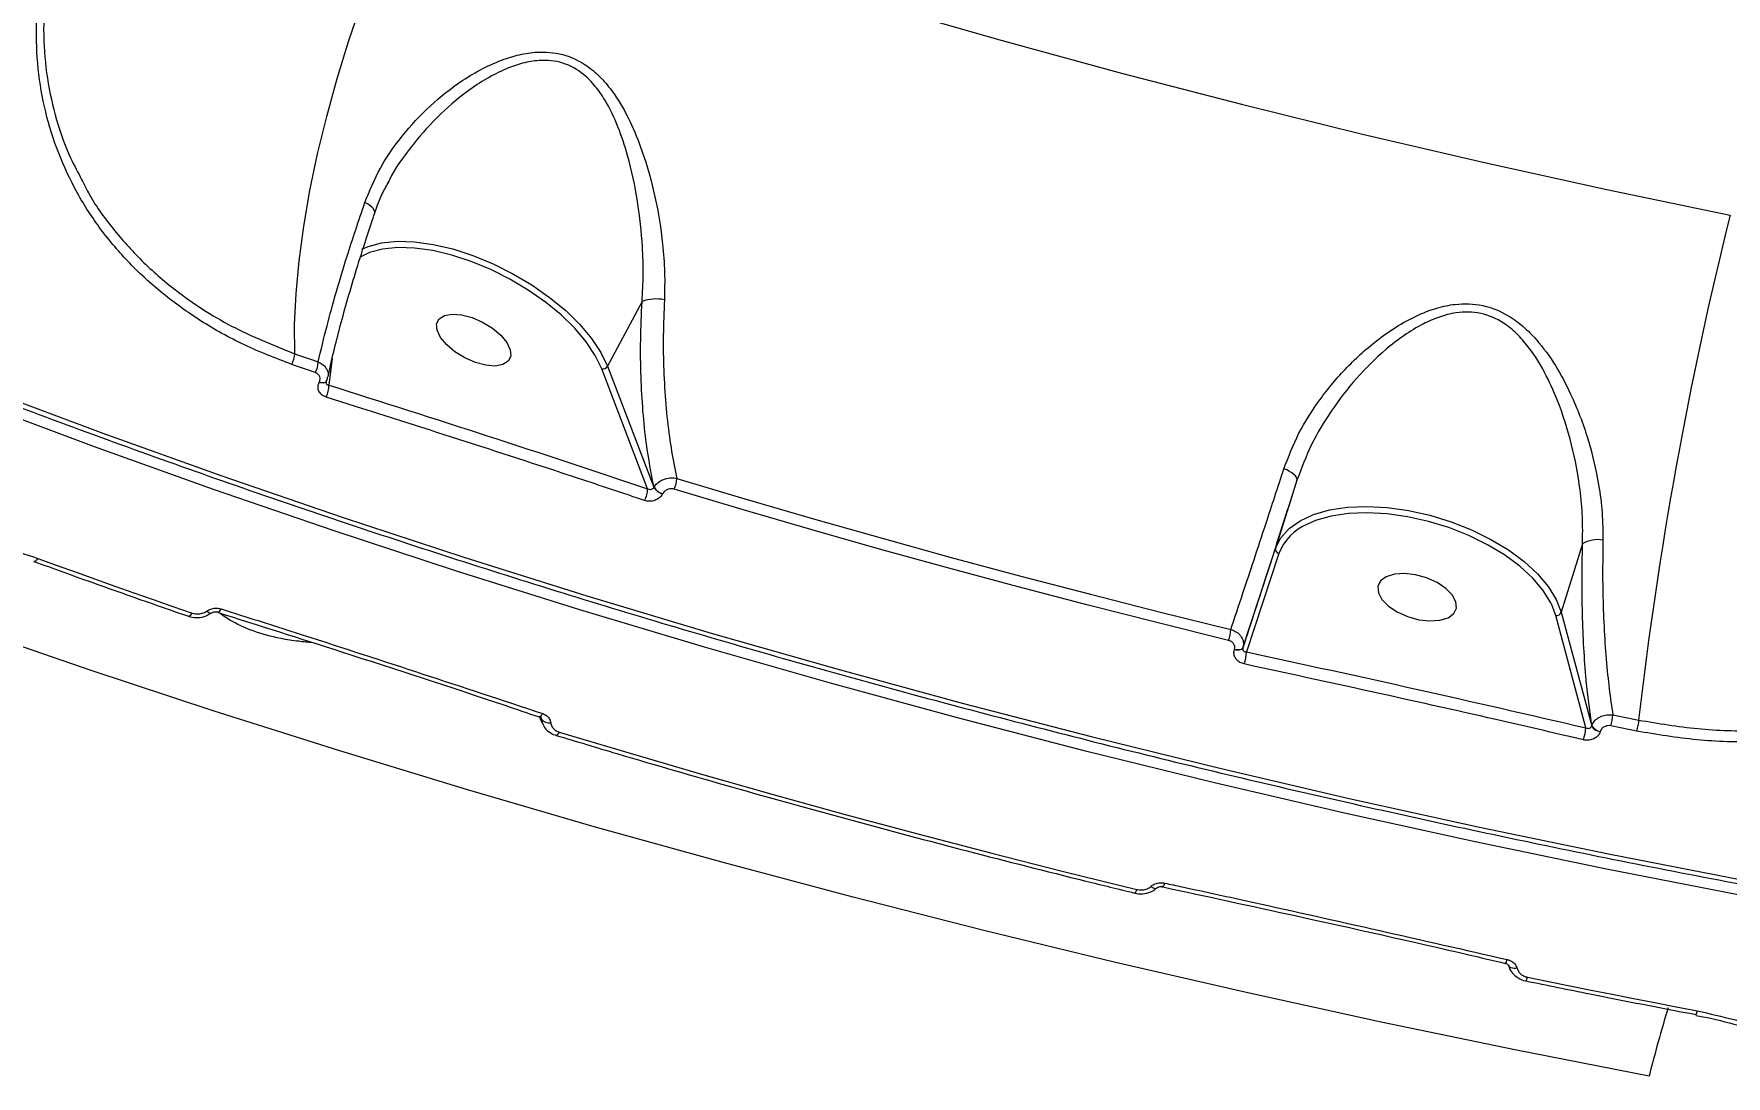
# Model space of a CAD drawing. Header units: millimetres. Extents: x -8092 to 6423, y -6886 to 5604.
# Drawn here: x 1247 to 1433.6, y -3148.1 to -3033 of the extents above; entities that cross this region are included whole.
import ezdxf

# ---------------------------------------------------------------- set-up
doc = ezdxf.new("R2010")
doc.units = ezdxf.units.MM
for name, color, linetype in [('DIKOM_ОБЪЕКТ', 7, 'Continuous'), ('DIKOM_РАЗМЕР_ЗОНА', 7, 'Continuous'), ('DIKOM_РАЗМЕР_ОБЪЕКТА', 7, 'Continuous')]:
    doc.layers.add(name, color=color, linetype=linetype)
doc.styles.add('style1', font='arial.ttf', dxfattribs={"width": 0.8})
doc.dimstyles.new('1-50', dxfattribs={"dimtxt": 300, "dimasz": 200, "dimexe": 100, "dimexo": 0, "dimgap": 100, "dimtad": 1, "dimtxsty": 'style1', "dimcen": 200, "dimclrd": 7, "dimclre": 7, "dimclrt": 7, "dimadec": 1, "dimazin": 2, "dimtfac": 1, "dimtmove": 0, "dimatfit": 2, "dimfxl": 0, "dimlwd": 25, "dimlwe": 18, "dimarcsym": 0})

# ---------------------------------------------------------------- blocks, each defined once
blk = doc.blocks.new('*D9')
at = {"layer": 'Defpoints', "color": 0, "transparency": 16777216}
for p in [(-8092.06, -86.27), (4664.84, -1471.84), (4664.84, -6785.92)]:
    blk.add_point(p, dxfattribs=at)
at = {"layer": 'DIKOM_РАЗМЕР_ЗОНА', "color": 7, "lineweight": 18, "transparency": 16777216}
for p, q in [((-8092.06, -86.27), (-8092.06, -6885.92)), ((4664.84, -1471.84), (4664.84, -6885.92))]:
    blk.add_line(p, q, dxfattribs=at)
at = {"layer": 'DIKOM_РАЗМЕР_ЗОНА', "color": 7, "lineweight": 25, "transparency": 16777216}
blk.add_line((-7892.06, -6785.92), (4464.84, -6785.92), dxfattribs=at)
at = {"layer": 'DIKOM_РАЗМЕР_ЗОНА', "color": 7, "transparency": 16777216}
for points in [[(-7892.06, -6752.58), (-7892.06, -6819.25), (-8092.06, -6785.92)], [(4464.84, -6752.58), (4464.84, -6819.25), (4664.84, -6785.92)]]:
    blk.add_solid(points, dxfattribs=at)
at = {"layer": 'DIKOM_РАЗМЕР_ЗОНА', "color": 7, "transparency": 16777216, "insert": (-2159.84, -6532.75), "char_height": 300, "attachment_point": 5, "style": 'style1'}
blk.add_mtext('12760', dxfattribs=at)
blk = doc.blocks.new('*D10')
at = {"layer": 'Defpoints', "color": 0, "transparency": 16777216}
for p in [(-65.22, 5603.5), (2870.75, -5504.88), (6323.39, -5504.88)]:
    blk.add_point(p, dxfattribs=at)
at = {"layer": 'DIKOM_РАЗМЕР_ЗОНА', "color": 7, "lineweight": 18, "transparency": 16777216}
for p, q in [((-65.22, 5603.5), (6423.39, 5603.5)), ((2870.75, -5504.88), (6423.39, -5504.88))]:
    blk.add_line(p, q, dxfattribs=at)
at = {"layer": 'DIKOM_РАЗМЕР_ЗОНА', "color": 7, "lineweight": 25, "transparency": 16777216}
blk.add_line((6323.39, 5403.5), (6323.39, -5304.88), dxfattribs=at)
at = {"layer": 'DIKOM_РАЗМЕР_ЗОНА', "color": 7, "transparency": 16777216}
for points in [[(6290.06, 5403.5), (6356.72, 5403.5), (6323.39, 5603.5)], [(6290.06, -5304.88), (6356.72, -5304.88), (6323.39, -5504.88)]]:
    blk.add_solid(points, dxfattribs=at)
at = {"layer": 'DIKOM_РАЗМЕР_ЗОНА', "color": 7, "transparency": 16777216, "insert": (6070.22, 308.83), "char_height": 300, "attachment_point": 5, "rotation": 90, "style": 'style1'}
blk.add_mtext('11100', dxfattribs=at)
blk = doc.blocks.new('*D11')
at = {"layer": 'Defpoints', "color": 0, "transparency": 16777216}
for p in [(-6092.06, -310.77), (2568.27, -2361.54), (2568.27, -4925.78)]:
    blk.add_point(p, dxfattribs=at)
at = {"layer": 'DIKOM_РАЗМЕР_ОБЪЕКТА', "color": 7, "lineweight": 18, "transparency": 16777216}
for p, q in [((-6092.06, -310.77), (-6092.06, -5025.78)), ((2568.27, -2361.54), (2568.27, -5025.78))]:
    blk.add_line(p, q, dxfattribs=at)
at = {"layer": 'DIKOM_РАЗМЕР_ОБЪЕКТА', "color": 7, "lineweight": 25, "transparency": 16777216}
blk.add_line((-5892.06, -4925.78), (2368.27, -4925.78), dxfattribs=at)
at = {"layer": 'DIKOM_РАЗМЕР_ОБЪЕКТА', "color": 7, "transparency": 16777216}
for points in [[(-5892.06, -4892.44), (-5892.06, -4959.11), (-6092.06, -4925.78)], [(2368.27, -4892.44), (2368.27, -4959.11), (2568.27, -4925.78)]]:
    blk.add_solid(points, dxfattribs=at)
at = {"layer": 'DIKOM_РАЗМЕР_ОБЪЕКТА', "color": 7, "transparency": 16777216, "insert": (-2605.9, -4672.61), "char_height": 300, "attachment_point": 5, "style": 'style1'}
blk.add_mtext('8660', dxfattribs=at)
blk = doc.blocks.new('*D12')
at = {"layer": 'Defpoints', "color": 0, "transparency": 16777216}
for p in [(529.59, 4103.5), (2292.6, -3779.74), (5226.02, -3779.74)]:
    blk.add_point(p, dxfattribs=at)
at = {"layer": 'DIKOM_РАЗМЕР_ОБЪЕКТА', "color": 7, "lineweight": 18, "transparency": 16777216}
for p, q in [((529.59, 4103.5), (5326.02, 4103.5)), ((2292.6, -3779.74), (5326.02, -3779.74))]:
    blk.add_line(p, q, dxfattribs=at)
at = {"layer": 'DIKOM_РАЗМЕР_ОБЪЕКТА', "color": 7, "lineweight": 25, "transparency": 16777216}
blk.add_line((5226.02, 3903.5), (5226.02, -3579.74), dxfattribs=at)
at = {"layer": 'DIKOM_РАЗМЕР_ОБЪЕКТА', "color": 7, "transparency": 16777216}
for points in [[(5192.69, 3903.5), (5259.35, 3903.5), (5226.02, 4103.5)], [(5192.69, -3579.74), (5259.35, -3579.74), (5226.02, -3779.74)]]:
    blk.add_solid(points, dxfattribs=at)
at = {"layer": 'DIKOM_РАЗМЕР_ОБЪЕКТА', "color": 7, "transparency": 16777216, "insert": (4972.85, 245.42), "char_height": 300, "attachment_point": 5, "rotation": 90, "style": 'style1'}
blk.add_mtext('7880', dxfattribs=at)

msp = doc.modelspace()

# ---------------------------------------------------------------- linework, layer by layer
at = {"layer": 'DIKOM_ОБЪЕКТ', "color": 7, "linetype": 'Continuous', "lineweight": 15}
for p, q in [((1286.147, -3049.314), (1286.039, -3049.554)), ((1284.572, -3052.835), (1284.578, -3052.812)), ((1283.949, -3057.205), (1282.959, -3057.683)), ((1314.057, -3062.581), (1310.255, -3069.722)), ((1279.9, -3068.815), (1279.517, -3071.806)), ((1309.609, -3070.007), (1309.492, -3069.716)), ((1310.255, -3069.722), (1315.369, -3083.082)), ((1278.461, -3071.5), (1278.472, -3071.479)), ((1279.229, -3071.422), (1279.24, -3071.4)), ((1314.672, -3083.233), (1309.609, -3070.007)), ((1386.286, -3082.286), (1383.933, -3089.822)), ((1315.369, -3083.082), (1315.38, -3083.061)), ((1316.344, -3083.789), (1316.334, -3083.81)), ((1380.318, -3100.801), (1383.933, -3089.822)), ((1384.283, -3090.379), (1380.704, -3101.247)), ((1417.775, -3089.332), (1415.422, -3096.868)), ((1414.818, -3097.212), (1414.385, -3096.042)), ((1266.548, -3096.959), (1266.553, -3096.956)), ((1267.255, -3096.858), (1267.245, -3096.855)), ((1418.148, -3109.626), (1414.818, -3097.212)), ((1415.422, -3096.868), (1418.787, -3109.409)), ((1379.387, -3101.012), (1379.394, -3100.99)), ((1380.325, -3100.778), (1380.318, -3100.801)), ((1302.723, -3108.403), (1302.713, -3108.4)), ((1302.741, -3108.421), (1302.987, -3108.95)), ((1302.973, -3108.674), (1302.933, -3108.544)), ((1303.122, -3109.188), (1302.973, -3108.674)), ((1302.985, -3108.933), (1303.105, -3109.202)), ((1418.787, -3109.409), (1418.793, -3109.386)), ((1419.733, -3110.016), (1419.727, -3110.039))]:
    msp.add_line(p, q, dxfattribs=at)
at = {"layer": 'DIKOM_ОБЪЕКТ', "color": 7, "linetype": 'Continuous', "lineweight": 15, "flags": 128}
for points in [[(1275.759, -3068.335), (1275.745, -3065.133), (1275.907, -3061.705), (1276.247, -3058.078), (1276.759, -3054.28), (1277.442, -3050.34), (1278.288, -3046.29), (1279.292, -3042.16), (1280.446, -3037.983), (1281.741, -3033.792), (1283.166, -3029.618), (1284.711, -3025.495), (1286.364, -3021.454), (1288.112, -3017.528), (1289.94, -3013.746)], [(1289.94, -3013.746), (1302.432, -3018.028), (1315.07, -3022.177), (1327.847, -3026.188), (1340.754, -3030.06), (1353.784, -3033.79), (1366.926, -3037.375), (1380.174, -3040.814), (1393.519, -3044.104), (1406.951, -3047.243), (1420.463, -3050.228), (1434.045, -3053.059)], [(1284.578, -3052.812), (1284.584, -3052.692), (1284.537, -3052.527), (1284.429, -3052.351), (1284.265, -3052.17), (1284.049, -3051.99), (1283.788, -3051.817), (1283.492, -3051.657)], [(1283.162, -3056.797), (1283.848, -3056.498), (1285.345, -3056.099), (1287.069, -3055.927), (1288.982, -3055.984), (1291.041, -3056.271), (1293.203, -3056.78), (1295.419, -3057.5), (1297.641, -3058.416), (1299.821, -3059.508), (1301.911, -3060.751), (1303.865, -3062.119), (1305.64, -3063.582), (1307.198, -3065.107), (1308.505, -3066.661), (1309.531, -3068.211), (1310.255, -3069.722)], [(1309.492, -3069.716), (1308.907, -3068.542), (1307.912, -3067.04), (1306.645, -3065.532), (1305.134, -3064.053), (1303.412, -3062.635), (1301.518, -3061.309), (1299.491, -3060.103), (1297.377, -3059.044), (1295.222, -3058.156), (1293.073, -3057.458), (1290.977, -3056.964), (1288.98, -3056.686), (1287.126, -3056.631), (1285.454, -3056.798), (1284.002, -3057.185), (1283.949, -3057.205)], [(1472.968, -3134.65), (1464.196, -3133.239), (1449.547, -3130.74), (1434.946, -3128.068), (1420.4, -3125.226), (1405.921, -3122.216), (1391.518, -3119.039), (1377.199, -3115.697), (1362.974, -3112.193), (1348.853, -3108.529), (1334.845, -3104.708), (1320.959, -3100.731), (1307.205, -3096.602), (1293.59, -3092.323), (1280.124, -3087.897), (1266.816, -3083.327), (1253.675, -3078.616), (1240.709, -3073.767), (1227.927, -3068.783), (1215.337, -3063.667), (1202.948, -3058.424)], [(1204.033, -3056.979), (1216.385, -3062.207), (1228.938, -3067.307), (1241.681, -3072.276), (1254.608, -3077.11), (1267.71, -3081.807), (1280.978, -3086.364), (1294.403, -3090.776), (1307.977, -3095.042), (1321.69, -3099.159), (1335.534, -3103.124), (1349.5, -3106.934), (1363.579, -3110.586), (1377.76, -3114.08), (1392.036, -3117.411), (1406.396, -3120.579), (1420.832, -3123.581), (1435.333, -3126.414), (1449.891, -3129.078), (1464.495, -3131.569), (1473.183, -3132.967)], [(1295.68, -3069.307), (1294.517, -3068.798), (1293.434, -3068.13), (1292.518, -3067.357), (1291.843, -3066.54), (1291.464, -3065.747), (1291.412, -3065.042), (1291.691, -3064.482), (1292.278, -3064.112), (1293.125, -3063.961), (1294.165, -3064.044), (1295.313, -3064.352), (1296.476, -3064.86), (1297.559, -3065.528), (1298.475, -3066.302), (1299.15, -3067.118), (1299.529, -3067.911), (1299.581, -3068.616), (1299.302, -3069.177), (1298.715, -3069.547), (1297.867, -3069.697), (1296.827, -3069.615), (1295.68, -3069.307)], [(1278.02, -3070.425), (1277.696, -3070.312), (1277.371, -3070.199), (1277.047, -3070.086), (1276.722, -3069.973), (1276.398, -3069.86), (1276.074, -3069.747), (1275.75, -3069.634), (1275.426, -3069.52)], [(1275.759, -3068.335), (1276.083, -3068.448), (1276.407, -3068.562), (1276.731, -3068.675), (1277.055, -3068.788), (1277.379, -3068.901), (1277.703, -3069.014), (1278.027, -3069.126), (1278.352, -3069.239)], [(1279.232, -3071.417), (1279.23, -3071.419), (1279.182, -3071.483), (1279.108, -3071.53), (1279.011, -3071.56), (1278.894, -3071.572), (1278.761, -3071.566), (1278.615, -3071.542), (1278.461, -3071.5)], [(1279.24, -3071.4), (1279.193, -3071.461), (1279.119, -3071.508), (1279.022, -3071.539), (1278.905, -3071.551), (1278.772, -3071.545), (1278.626, -3071.52), (1278.472, -3071.479)], [(1279.264, -3071.321), (1279.242, -3071.398), (1279.24, -3071.4)], [(1386.286, -3082.286), (1386.294, -3082.144), (1386.24, -3081.988), (1386.126, -3081.822), (1385.956, -3081.651), (1385.734, -3081.481), (1385.469, -3081.318), (1385.168, -3081.166), (1384.842, -3081.031)], [(1317.909, -3082.097), (1325.414, -3084.346), (1332.958, -3086.548), (1340.542, -3088.704), (1348.164, -3090.812), (1355.821, -3092.872), (1363.512, -3094.884), (1371.237, -3096.847), (1378.992, -3098.761)], [(1378.733, -3099.969), (1370.972, -3098.053), (1363.242, -3096.088), (1355.545, -3094.075), (1347.882, -3092.013), (1340.255, -3089.904), (1332.666, -3087.747), (1325.116, -3085.543), (1317.606, -3083.292)], [(1383.933, -3089.822), (1384.504, -3088.664), (1385.407, -3087.641), (1386.622, -3086.774), (1388.122, -3086.083), (1389.874, -3085.583), (1391.841, -3085.285), (1393.978, -3085.195), (1396.24, -3085.315), (1398.577, -3085.643), (1400.937, -3086.171), (1403.27, -3086.888), (1405.524, -3087.778), (1407.649, -3088.822), (1409.6, -3089.997), (1411.333, -3091.277), (1412.811, -3092.635), (1414.002, -3094.039), (1414.878, -3095.461), (1415.422, -3096.868)], [(1414.385, -3096.042), (1414.29, -3095.847), (1413.44, -3094.469), (1412.286, -3093.107), (1410.853, -3091.791), (1409.172, -3090.549), (1407.28, -3089.41), (1405.219, -3088.398), (1403.034, -3087.534), (1400.772, -3086.839), (1398.483, -3086.327), (1396.217, -3086.009), (1394.024, -3085.892), (1391.951, -3085.98), (1390.044, -3086.269), (1388.345, -3086.754), (1387.439, -3087.135)], [(1247.439, -3090.926), (1247.349, -3091.054), (1247.258, -3091.154), (1247.171, -3091.225), (1247.089, -3091.262), (1247.017, -3091.265), (1247.006, -3091.262)], [(1247.439, -3090.926), (1249.55, -3091.694), (1251.665, -3092.457), (1253.784, -3093.217), (1255.907, -3093.974), (1258.035, -3094.727), (1260.167, -3095.476), (1262.303, -3096.222), (1264.444, -3096.965)], [(1425.119, -3148.062), (1410.307, -3145.159), (1395.557, -3142.098), (1380.876, -3138.882), (1366.273, -3135.513), (1351.755, -3131.991), (1337.331, -3128.32), (1323.009, -3124.501), (1308.797, -3120.535), (1294.702, -3116.427), (1280.732, -3112.176), (1266.894, -3107.787), (1253.197, -3103.261), (1239.648, -3098.601), (1226.254, -3093.81)], [(1399.719, -3097.69), (1400.936, -3097.83), (1402.041, -3097.759), (1402.942, -3097.481), (1403.567, -3097.02), (1403.866, -3096.412), (1403.814, -3095.707), (1403.415, -3094.961), (1402.702, -3094.236), (1401.732, -3093.59), (1400.584, -3093.076), (1399.352, -3092.734), (1398.134, -3092.594), (1397.03, -3092.665), (1396.128, -3092.943), (1395.503, -3093.404), (1395.205, -3094.012), (1395.257, -3094.718), (1395.655, -3095.463), (1396.369, -3096.188), (1397.338, -3096.834), (1398.486, -3097.348), (1399.719, -3097.69)], [(1264.444, -3096.965), (1264.358, -3097.094), (1264.273, -3097.196), (1264.191, -3097.268), (1264.115, -3097.308), (1264.048, -3097.312), (1264.035, -3097.309)], [(1266.058, -3096.739), (1266.169, -3096.834), (1266.274, -3096.907), (1266.369, -3096.955), (1266.452, -3096.978), (1266.519, -3096.973), (1266.548, -3096.959)], [(1267.63, -3096.499), (1267.55, -3096.631), (1267.47, -3096.736), (1267.392, -3096.81), (1267.32, -3096.852), (1267.257, -3096.858), (1267.255, -3096.858)], [(1380.318, -3100.801), (1380.277, -3100.877), (1380.209, -3100.941), (1380.115, -3100.992), (1379.999, -3101.029), (1379.864, -3101.05), (1379.714, -3101.054), (1379.553, -3101.041), (1379.387, -3101.012)], [(1380.325, -3100.778), (1380.284, -3100.854), (1380.216, -3100.919), (1380.122, -3100.97), (1380.006, -3101.006), (1379.871, -3101.027), (1379.721, -3101.031), (1379.56, -3101.019), (1379.394, -3100.99)], [(1303.088, -3108.041), (1303.008, -3108.173), (1302.93, -3108.279), (1302.855, -3108.354), (1302.786, -3108.396), (1302.727, -3108.404), (1302.723, -3108.403)], [(1302.985, -3108.934), (1302.903, -3108.691), (1302.864, -3108.428)], [(1421.127, -3108.189), (1421.481, -3108.262), (1421.836, -3108.334), (1422.191, -3108.407), (1422.545, -3108.479), (1422.9, -3108.551), (1423.255, -3108.623), (1423.61, -3108.695), (1423.965, -3108.767)], [(1304.934, -3110.087), (1304.861, -3110.22), (1304.788, -3110.327), (1304.719, -3110.403), (1304.656, -3110.447), (1304.601, -3110.455), (1304.595, -3110.454)], [(1304.934, -3110.087), (1312.759, -3112.43), (1320.626, -3114.725), (1328.532, -3116.971), (1336.478, -3119.168), (1344.46, -3121.316), (1352.478, -3123.414), (1360.53, -3125.462), (1368.614, -3127.46)], [(1423.738, -3109.981), (1423.383, -3109.909), (1423.028, -3109.837), (1422.673, -3109.765), (1422.318, -3109.693), (1421.963, -3109.621), (1421.608, -3109.548), (1421.253, -3109.476), (1420.898, -3109.403)], [(1368.614, -3127.46), (1368.56, -3127.598), (1368.507, -3127.71), (1368.458, -3127.792), (1368.415, -3127.841), (1368.379, -3127.854), (1368.376, -3127.854)], [(1370.178, -3127.115), (1370.301, -3127.2), (1370.422, -3127.266), (1370.535, -3127.311), (1370.638, -3127.334), (1370.728, -3127.335), (1370.802, -3127.313), (1370.845, -3127.283)], [(1371.487, -3127.162), (1371.485, -3127.162), (1371.482, -3127.161)], [(1409.264, -3135.599), (1409.263, -3135.599), (1409.26, -3135.598)], [(1410.553, -3136.159), (1410.379, -3136.176), (1410.212, -3136.175), (1410.056, -3136.154), (1409.918, -3136.116), (1409.8, -3136.062), (1409.708, -3135.991), (1409.644, -3135.908), (1409.61, -3135.815)], [(1411.694, -3137.136), (1414.031, -3137.615), (1416.371, -3138.09), (1418.712, -3138.561), (1421.055, -3139.028), (1423.4, -3139.49), (1425.746, -3139.948), (1428.094, -3140.402), (1430.443, -3140.852)]]:
    msp.add_lwpolyline(points, dxfattribs=at)
at = {"layer": 'DIKOM_ОБЪЕКТ', "color": 7, "linetype": 'Continuous', "lineweight": 15}
for centre, radius, start, end in [((1859.701, -3158.845), 438.605, 166.04329, 173.44384), ((1315.602, -3066.588), 4.295, 77.61809, 111.08443), ((1273.225, -3068.262), 2.535, 330.2328, 358.34124), ((1275.787, -3069.161), 2.566, 330.49755, 358.25941), ((1309.731, -3069.411), 0.609, 258.41883, 329.28621), ((1277.047, -3071.942), 2.474, 331.55602, 3.13766), ((1314.735, -3081.928), 3.179, 334.5885, 356.95201), ((1311.967, -3083.245), 2.705, 331.49845, 0.25645), ((1316.773, -3082.226), 1.645, 211.38962, 254.49751), ((1316.784, -3082.204), 1.645, 211.38962, 254.49751), ((1389.754, -3092.545), 5.885, 113.17472, 158.40476), ((1384.392, -3089.923), 0.47, 167.62633, 256.58687), ((1419.463, -3092.08), 3.226, 79.97843, 121.56282), ((1414.904, -3096.66), 0.558, 261.13129, 338.15872), ((1373.959, -3098.313), 5.053, 340.8716, 354.90488), ((1375.536, -3101.026), 5.173, 342.55442, 357.54222), ((1303.792, -3108.044), 1.033, 217.5909, 280.95798), ((1412.686, -3107.227), 8.495, 345.15353, 353.49305), ((1411.706, -3109.006), 6.472, 342.55042, 354.50577), ((1419.891, -3108.777), 1.272, 209.77256, 262.57945), ((1419.897, -3108.755), 1.271, 209.7527, 262.60604), ((1371.032, -3126.675), 0.667, 313.09284, 352.88866), ((1408.698, -3135.08), 0.768, 317.50245, 351.69579), ((1410.958, -3137.071), 0.738, 320.03573, 354.97104), ((1572.521, -3184.803), 151.912, 163.05117, 166.00392), ((1429.484, -3140.76), 0.963, 328.22774, 354.52782)]:
    msp.add_arc(centre, radius, start, end, dxfattribs=at)
for points, knots in [([(1330.469, -2442.055), (1330.486, -2442.071), (1333.182, -2444.56), (1338.014, -2450.622), (1344.847, -2460.293), (1350.876, -2471.137), (1356.187, -2482.905), (1360.767, -2495.566), (1364.7, -2509.314), (1367.939, -2524.151), (1370.458, -2540.049), (1372.2, -2556.659), (1373.179, -2573.906), (1373.423, -2591.705), (1372.936, -2610.345), (1371.687, -2629.798), (1369.663, -2650.014), (1366.908, -2670.548), (1363.449, -2691.322), (1359.328, -2712.254), (1354.476, -2733.686), (1348.88, -2755.563), (1342.542, -2777.818), (1335.6, -2799.961), (1328.093, -2821.919), (1320.071, -2843.625), (1311.402, -2865.431), (1302.09, -2887.265), (1292.151, -2909.05), (1282.243, -2929.405), (1272.479, -2948.327), (1262.953, -2965.846), (1253.098, -2983.059), (1242.934, -2999.914), (1232.575, -3016.231), (1222.07, -3031.932), (1212.57, -3045.462), (1206.503, -3053.646), (1204.033, -3056.979)], [0, 0, 0, 0, 0.0001878, 0.0303399, 0.0605166, 0.0906687, 0.1199697, 0.1492932, 0.1785942, 0.2087462, 0.238923, 0.2690752, 0.2983756, 0.3276989, 0.3569994, 0.3871512, 0.4173275, 0.4474792, 0.4767801, 0.5061036, 0.5354043, 0.5655563, 0.595733, 0.6258848, 0.6551857, 0.684509, 0.7138099, 0.7439619, 0.7741383, 0.8042904, 0.8297913, 0.8553221, 0.8808531, 0.9066257, 0.9323986, 0.9575224, 0.982703, 1, 1, 1, 1]), ([(1001.306, -3199.805), (1001.724, -3199.817), (1003.931, -3199.878), (1008.025, -3199.698), (1013.59, -3199.252), (1019.254, -3198.486), (1025.003, -3197.431), (1030.835, -3196.08), (1036.744, -3194.436), (1042.728, -3192.5), (1048.78, -3190.274), (1054.895, -3187.759), (1061.071, -3184.957), (1067.301, -3181.87), (1073.58, -3178.502), (1079.905, -3174.853), (1086.27, -3170.928), (1092.67, -3166.73), (1099.102, -3162.261), (1105.559, -3157.525), (1112.037, -3152.526), (1118.531, -3147.267), (1125.037, -3141.753), (1131.549, -3135.988), (1138.063, -3129.976), (1144.574, -3123.721), (1151.077, -3117.229), (1157.566, -3110.505), (1164.039, -3103.552), (1170.489, -3096.378), (1176.911, -3088.986), (1183.302, -3081.383), (1189.656, -3073.574), (1195.968, -3065.565), (1202.234, -3057.363), (1208.449, -3048.973), (1214.608, -3040.401), (1220.707, -3031.655), (1226.742, -3022.741), (1232.707, -3013.664), (1238.598, -3004.433), (1244.411, -2995.055), (1250.142, -2985.535), (1255.786, -2975.881), (1261.339, -2966.102), (1266.796, -2956.202), (1271.563, -2947.307), (1274.485, -2941.688), (1275.654, -2939.441)], [0, 0, 0, 0, 0.0051792, 0.02739, 0.049613, 0.0718476, 0.0940928, 0.1163475, 0.1386105, 0.1608803, 0.1831556, 0.2054352, 0.2277181, 0.2500034, 0.2722902, 0.2945779, 0.3168661, 0.339154, 0.3614416, 0.3837285, 0.4060146, 0.4282999, 0.450584, 0.4728671, 0.495149, 0.51743, 0.5397099, 0.5619888, 0.5842666, 0.6065434, 0.6288197, 0.6510945, 0.6733691, 0.6956425, 0.7179152, 0.7401874, 0.7624589, 0.7847298, 0.8070002, 0.8292699, 0.8515393, 0.8738083, 0.896077, 0.9183452, 0.940613, 0.9628803, 0.9851478, 1, 1, 1, 1]), ([(1275.426, -3069.52), (1273.66, -3068.838), (1270.129, -3067.473), (1265.395, -3064.817), (1261.164, -3061.786), (1257.48, -3058.407), (1254.298, -3054.671), (1251.68, -3050.603), (1249.637, -3046.258), (1248.19, -3041.681), (1247.376, -3036.916), (1247.18, -3032.021), (1247.592, -3027.078), (1248.623, -3022.148), (1250.171, -3017.271), (1251.658, -3014.099), (1252.4, -3012.515)], [0, 0, 0, 0, 0.0751067, 0.1502131, 0.2212819, 0.2925761, 0.3636445, 0.4347704, 0.5061222, 0.5772487, 0.6483409, 0.7196578, 0.7907506, 0.8604299, 0.9303177, 1, 1, 1, 1]), ([(1253.078, -3012.462), (1252.283, -3014.171), (1250.694, -3017.589), (1249.157, -3022.726), (1248.25, -3027.749), (1247.975, -3032.609), (1248.293, -3037.384), (1249.263, -3042.001), (1250.531, -3045.861), (1251.706, -3048.064), (1252.142, -3048.881)], [0, 0, 0, 0, 0.1391291, 0.2782548, 0.4072249, 0.5366049, 0.6655758, 0.7945108, 0.9238639, 1, 1, 1, 1]), ([(1283.492, -3051.657), (1284.019, -3050.372), (1285.075, -3047.8), (1287.565, -3044.225), (1290.606, -3040.929), (1293.692, -3038.487), (1296.489, -3036.822), (1298.671, -3035.854), (1300.781, -3035.243), (1303.086, -3034.945), (1305.732, -3035.267), (1308.071, -3036.513), (1309.764, -3038.079), (1311.303, -3040.025), (1312.784, -3042.648), (1314.313, -3046.459), (1315.587, -3051.018), (1316.308, -3055.552), (1316.598, -3059.363), (1316.548, -3061.384), (1316.523, -3062.394)], [0, 0, 0, 0, 0.07277739, 0.14562578, 0.22208593, 0.29851695, 0.34092747, 0.38329215, 0.41648302, 0.44961025, 0.49864284, 0.54778893, 0.58084609, 0.61396476, 0.6710829, 0.72831839, 0.8132027, 0.89807412, 0.94904852, 1, 1, 1, 1]), ([(1314.057, -3062.581), (1314.114, -3061.596), (1314.229, -3059.612), (1314.111, -3055.902), (1313.633, -3051.462), (1312.692, -3047.011), (1311.462, -3043.26), (1310.257, -3040.703), (1308.938, -3038.79), (1307.484, -3037.284), (1305.387, -3036.095), (1302.973, -3035.868), (1300.868, -3036.242), (1298.919, -3036.921), (1296.887, -3037.959), (1294.275, -3039.696), (1291.353, -3042.212), (1288.52, -3045.55), (1286.755, -3047.959), (1286.172, -3049.26), (1286.147, -3049.314)], [0, 0, 0, 0, 0.05554566, 0.11180997, 0.20370758, 0.29800957, 0.35900072, 0.42117947, 0.45525642, 0.49017157, 0.54006363, 0.58988063, 0.6239997, 0.65911187, 0.70432112, 0.75018964, 0.83295702, 0.9175337, 0.9965537, 1, 1, 1, 1]), ([(1252.142, -3048.881), (1252.421, -3049.457), (1253.383, -3051.44), (1255.635, -3054.542), (1258.826, -3058.147), (1263.111, -3061.858), (1268.643, -3065.485), (1273.387, -3067.385), (1275.759, -3068.335)], [0, 0, 0, 0, 0.0646999, 0.2226766, 0.3811554, 0.5391324, 0.7695646, 1, 1, 1, 1]), ([(1284.565, -3052.835), (1284.824, -3052.113), (1285.256, -3050.908), (1285.896, -3049.771), (1286.153, -3049.315)], [0, 0, 0, 0, 0.5994177, 1, 1, 1, 1]), ([(1278.352, -3069.239), (1278.655, -3067.939), (1279.214, -3065.545), (1280.313, -3061.59), (1281.658, -3057.109), (1282.816, -3053.664), (1283.492, -3051.657)], [0, 0, 0, 0, 0.2580781, 0.4750059, 0.6940781, 1, 1, 1, 1]), ([(1279.435, -3070.89), (1279.535, -3070.418), (1279.81, -3069.113), (1280.395, -3066.737), (1281.176, -3063.797), (1282.078, -3060.661), (1283.094, -3057.359), (1283.938, -3054.733), (1284.469, -3053.184), (1284.594, -3052.818)], [0, 0, 0, 0, 0.09510893, 0.26338199, 0.43321578, 0.60409884, 0.77553472, 0.94698462, 1, 1, 1, 1]), ([(1203.476, -3057.305), (1205.444, -3058.15), (1211.152, -3060.601), (1220.73, -3064.578), (1232.26, -3069.197), (1243.948, -3073.706), (1255.787, -3078.101), (1267.77, -3082.382), (1279.891, -3086.546), (1292.143, -3090.589), (1304.519, -3094.511), (1317.014, -3098.309), (1329.619, -3101.981), (1342.329, -3105.524), (1355.136, -3108.938), (1368.033, -3112.22), (1381.014, -3115.369), (1394.07, -3118.382), (1407.196, -3121.258), (1420.384, -3123.996), (1433.627, -3126.594), (1446.918, -3129.048), (1460.084, -3131.343), (1468.833, -3132.743), (1473.126, -3133.43)], [0, 0, 0, 0, 0.0244927, 0.0710308, 0.1175695, 0.164107, 0.2106442, 0.2571804, 0.3037163, 0.3502515, 0.3967862, 0.4433205, 0.4898546, 0.5363878, 0.5829207, 0.6294537, 0.6759859, 0.7225181, 0.7690502, 0.8155819, 0.8621136, 0.9086448, 0.9551764, 1, 1, 1, 1]), ([(1316.523, -3062.394), (1316.472, -3063.716), (1316.369, -3066.36), (1316.429, -3070.215), (1316.651, -3073.961), (1317.043, -3077.452), (1317.486, -3080.141), (1317.804, -3081.609), (1317.909, -3082.097)], [0, 0, 0, 0, 0.1827926, 0.3655929, 0.5537434, 0.7419049, 0.9141925, 1, 1, 1, 1]), ([(1315.38, -3083.061), (1315.079, -3081.5), (1314.565, -3078.84), (1314.139, -3074.694), (1313.923, -3070.856), (1313.874, -3066.819), (1313.996, -3063.994), (1314.057, -3062.581)], [0, 0, 0, 0, 0.2590545, 0.4416306, 0.6241963, 0.8120967, 1, 1, 1, 1]), ([(1384.842, -3081.031), (1385.35, -3079.715), (1386.366, -3077.079), (1388.77, -3073.321), (1391.707, -3069.787), (1394.704, -3067.093), (1397.441, -3065.195), (1399.598, -3064.042), (1401.709, -3063.252), (1404.05, -3062.757), (1406.809, -3062.85), (1409.355, -3063.892), (1411.268, -3065.309), (1413.06, -3067.118), (1414.85, -3069.607), (1416.78, -3073.272), (1418.465, -3077.7), (1419.503, -3082.141), (1419.995, -3085.897), (1420.015, -3087.902), (1420.024, -3088.904)], [0, 0, 0, 0, 0.0727737, 0.1456236, 0.2220863, 0.2985164, 0.3409272, 0.3832931, 0.4164831, 0.4496106, 0.4986426, 0.5477895, 0.5808453, 0.6139662, 0.6710823, 0.7283188, 0.8132033, 0.8980763, 0.9490479, 1, 1, 1, 1]), ([(1417.775, -3089.332), (1417.789, -3088.35), (1417.819, -3086.374), (1417.473, -3082.7), (1416.652, -3078.327), (1415.283, -3073.975), (1413.64, -3070.34), (1412.122, -3067.892), (1410.549, -3066.095), (1408.88, -3064.717), (1406.586, -3063.71), (1404.081, -3063.692), (1401.963, -3064.248), (1400.034, -3065.093), (1398.055, -3066.305), (1395.536, -3068.26), (1392.762, -3071.021), (1390.032, -3074.568), (1387.763, -3078.342), (1386.782, -3080.961), (1386.286, -3082.286)], [0, 0, 0, 0, 0.0515569, 0.1037787, 0.189074, 0.276604, 0.3332119, 0.3909229, 0.4225528, 0.4549596, 0.5012682, 0.5475058, 0.5791747, 0.6117659, 0.653728, 0.6963012, 0.7731202, 0.8516248, 0.9249649, 1, 1, 1, 1]), ([(1278.352, -3069.239), (1278.506, -3069.317), (1278.852, -3069.489), (1279.182, -3069.845), (1279.393, -3070.27), (1279.477, -3070.61), (1279.411, -3070.831), (1279.396, -3070.88)], [0, 0, 0, 0, 0.2221987, 0.4961019, 0.6537505, 0.9229776, 1, 1, 1, 1]), ([(1278.472, -3071.479), (1278.479, -3071.465), (1278.529, -3071.364), (1278.58, -3071.162), (1278.547, -3070.923), (1278.438, -3070.708), (1278.273, -3070.534), (1278.098, -3070.459), (1278.02, -3070.425)], [0, 0, 0, 0, 0.0340407, 0.252294, 0.4705316, 0.5979072, 0.8192811, 1, 1, 1, 1]), ([(1279.222, -3073.12), (1279.072, -3073.057), (1278.773, -3072.932), (1278.464, -3072.593), (1278.313, -3072.189), (1278.326, -3071.807), (1278.423, -3071.585), (1278.461, -3071.5)], [0, 0, 0, 0, 0.2182864, 0.436773, 0.6530219, 0.8656848, 1, 1, 1, 1]), ([(1279.218, -3071.464), (1279.214, -3071.499), (1279.204, -3071.582), (1279.26, -3071.689), (1279.365, -3071.776), (1279.466, -3071.796), (1279.517, -3071.806)], [0, 0, 0, 0, 0.1852332, 0.4445526, 0.7179285, 1, 1, 1, 1]), ([(1279.215, -3071.464), (1279.213, -3071.463), (1279.21, -3071.46), (1279.228, -3071.43), (1279.234, -3071.42)], [0, 0, 0, 0, 0.63933889, 1, 1, 1, 1]), ([(1279.239, -3071.402), (1279.24, -3071.401), (1279.334, -3071.268), (1279.359, -3071.103), (1279.383, -3070.94)], [0, 0, 0, 0, 0.0113679, 1, 1, 1, 1]), ([(1314.344, -3084.536), (1313.738, -3084.333), (1310.706, -3083.316), (1298.986, -3079.414), (1287.894, -3075.882), (1279.222, -3073.12)], [0, 0, 0, 0, 0.05170893, 0.25855282, 1, 1, 1, 1]), ([(1279.517, -3071.806), (1285.368, -3073.661), (1297.071, -3077.371), (1308.804, -3081.279), (1314.672, -3083.233)], [0, 0, 0, 0, 0.4999194, 1, 1, 1, 1]), ([(1378.992, -3098.761), (1379.427, -3097.465), (1380.226, -3095.079), (1381.543, -3091.102), (1383.033, -3086.576), (1384.176, -3083.073), (1384.842, -3081.031)], [0, 0, 0, 0, 0.2580774, 0.4750043, 0.6940772, 1, 1, 1, 1]), ([(1315.38, -3083.061), (1315.484, -3082.916), (1315.702, -3082.61), (1316.167, -3082.308), (1316.7, -3082.104), (1317.279, -3082), (1317.698, -3082.065), (1317.909, -3082.097)], [0, 0, 0, 0, 0.2044309, 0.4301001, 0.5634216, 0.7802951, 1, 1, 1, 1]), ([(1386.286, -3082.286), (1385.876, -3083.563), (1385.058, -3086.118), (1383.879, -3089.79), (1382.746, -3093.307), (1381.527, -3097.077), (1380.766, -3099.42), (1380.325, -3100.778)], [0, 0, 0, 0, 0.1825617, 0.3651195, 0.5530309, 0.7409472, 1, 1, 1, 1]), ([(1316.334, -3083.81), (1316.285, -3083.892), (1316.16, -3084.104), (1315.83, -3084.384), (1315.361, -3084.586), (1314.836, -3084.655), (1314.508, -3084.576), (1314.344, -3084.536)], [0, 0, 0, 0, 0.1342998, 0.3469628, 0.5632436, 0.7817174, 1, 1, 1, 1]), ([(1314.672, -3083.233), (1314.731, -3083.259), (1314.847, -3083.309), (1315.033, -3083.318), (1315.198, -3083.272), (1315.313, -3083.184), (1315.354, -3083.111), (1315.369, -3083.082)], [0, 0, 0, 0, 0.231651, 0.4561697, 0.6691791, 0.8723608, 1, 1, 1, 1]), ([(1317.606, -3083.292), (1317.604, -3083.292), (1317.501, -3083.263), (1317.284, -3083.228), (1316.997, -3083.272), (1316.731, -3083.379), (1316.5, -3083.542), (1316.395, -3083.709), (1316.344, -3083.789)], [0, 0, 0, 0, 0.0043262, 0.2198092, 0.4355311, 0.5682534, 0.7937744, 1, 1, 1, 1]), ([(1231.44, -3087.679), (1234.169, -3087.946), (1238.304, -3088.351), (1243.594, -3089.627), (1246.158, -3090.493), (1247.439, -3090.926)], [0, 0, 0, 0, 0.4927644, 0.7463824, 1, 1, 1, 1]), ([(1423.965, -3108.767), (1426.133, -3109.133), (1430.458, -3109.863), (1437.064, -3110.041), (1443.618, -3109.535), (1450.021, -3108.282), (1456.173, -3106.306), (1461.949, -3103.629), (1467.266, -3100.286), (1472.012, -3096.307), (1476.057, -3091.94), (1478.134, -3088.683), (1479.118, -3087.139)], [0, 0, 0, 0, 0.1012827, 0.2019581, 0.3026616, 0.4039438, 0.5044422, 0.6056784, 0.706519, 0.8071892, 0.9086074, 1, 1, 1, 1]), ([(1418.793, -3109.386), (1418.588, -3107.884), (1418.239, -3105.322), (1417.932, -3101.283), (1417.761, -3097.52), (1417.695, -3093.54), (1417.748, -3090.735), (1417.775, -3089.332)], [0, 0, 0, 0, 0.2590521, 0.4416252, 0.6241999, 0.812103, 1, 1, 1, 1]), ([(1420.024, -3088.904), (1420.006, -3090.216), (1419.969, -3092.841), (1420.05, -3096.642), (1420.232, -3100.313), (1420.521, -3103.711), (1420.834, -3106.311), (1421.054, -3107.721), (1421.127, -3108.189)], [0, 0, 0, 0, 0.1827961, 0.3655916, 0.5537536, 0.7419039, 0.914191, 1, 1, 1, 1]), ([(1478.809, -3089.505), (1478.155, -3090.52), (1476.384, -3093.27), (1472.68, -3097.215), (1467.86, -3101.29), (1462.44, -3104.706), (1456.555, -3107.447), (1450.287, -3109.47), (1443.758, -3110.754), (1437.083, -3111.275), (1430.352, -3111.098), (1425.944, -3110.354), (1423.738, -3109.981)], [0, 0, 0, 0, 0.061076, 0.1655857, 0.2701163, 0.3743146, 0.4785942, 0.5830583, 0.6874237, 0.7913136, 0.8955684, 1, 1, 1, 1]), ([(1247.001, -3091.26), (1249.121, -3092.029), (1254.761, -3094.077), (1260.471, -3096.067), (1264.035, -3097.309)], [0, 0, 0, 0, 0.37586068, 1, 1, 1, 1]), ([(1264.04, -3097.296), (1264.104, -3097.322), (1264.432, -3097.453), (1265.108, -3097.486), (1265.93, -3097.345), (1266.352, -3097.054), (1266.53, -3096.932)], [0, 0, 0, 0, 0.079311, 0.4111824, 0.7527444, 1, 1, 1, 1]), ([(1264.444, -3096.965), (1264.604, -3097.005), (1264.923, -3097.086), (1265.443, -3097.033), (1265.823, -3096.894), (1266.008, -3096.772), (1266.058, -3096.739)], [0, 0, 0, 0, 0.29691327, 0.59406462, 0.88950227, 1, 1, 1, 1]), ([(1266.058, -3096.739), (1266.095, -3096.714), (1266.267, -3096.6), (1266.627, -3096.457), (1267.145, -3096.39), (1267.469, -3096.463), (1267.63, -3096.499)], [0, 0, 0, 0, 0.085582, 0.3893963, 0.6948587, 1, 1, 1, 1]), ([(1266.555, -3096.958), (1266.574, -3096.945), (1266.627, -3096.906), (1266.766, -3096.851), (1266.94, -3096.819), (1267.113, -3096.821), (1267.202, -3096.845), (1267.246, -3096.857)], [0, 0, 0, 0, 0.1266368, 0.3533087, 0.5704051, 0.791085, 1, 1, 1, 1]), ([(1267.249, -3096.875), (1271.805, -3098.32), (1282.349, -3101.663), (1294.176, -3105.53), (1301.45, -3107.989), (1302.718, -3108.418)], [0, 0, 0, 0, 0.3858414, 0.8929858, 1, 1, 1, 1]), ([(1277.765, -3100.225), (1277.243, -3100.181), (1276.062, -3100.081), (1273.799, -3099.728), (1271.1, -3098.996), (1268.829, -3097.927), (1267.774, -3097.19), (1267.383, -3096.917)], [0, 0, 0, 0, 0.1329217, 0.30066088, 0.57139513, 0.84130829, 1, 1, 1, 1]), ([(1267.63, -3096.499), (1268.235, -3096.691), (1271.258, -3097.648), (1283.065, -3101.412), (1294.288, -3105.128), (1303.088, -3108.041)], [0, 0, 0, 0, 0.051228, 0.2561288, 1, 1, 1, 1]), ([(1378.992, -3098.761), (1379.161, -3098.825), (1379.536, -3098.968), (1379.932, -3099.297), (1380.236, -3099.707), (1380.403, -3100.165), (1380.389, -3100.556), (1380.332, -3100.752), (1380.325, -3100.778)], [0, 0, 0, 0, 0.1805368, 0.4029021, 0.5309706, 0.7496108, 0.9664331, 1, 1, 1, 1]), ([(1379.394, -3100.99), (1379.399, -3100.975), (1379.429, -3100.869), (1379.441, -3100.661), (1379.361, -3100.423), (1379.209, -3100.216), (1379.009, -3100.057), (1378.819, -3099.996), (1378.733, -3099.969)], [0, 0, 0, 0, 0.0340771, 0.2523201, 0.4705974, 0.5979842, 0.8192712, 1, 1, 1, 1]), ([(1380.471, -3102.576), (1380.308, -3102.527), (1379.982, -3102.427), (1379.605, -3102.112), (1379.373, -3101.72), (1379.312, -3101.333), (1379.366, -3101.102), (1379.387, -3101.012)], [0, 0, 0, 0, 0.2183066, 0.4367824, 0.6529879, 0.8657568, 1, 1, 1, 1]), ([(1380.318, -3100.801), (1380.31, -3100.831), (1380.291, -3100.911), (1380.315, -3101.036), (1380.399, -3101.151), (1380.534, -3101.229), (1380.647, -3101.241), (1380.704, -3101.247)], [0, 0, 0, 0, 0.1279575, 0.3309959, 0.5438748, 0.7682769, 1, 1, 1, 1]), ([(1380.704, -3101.247), (1386.944, -3102.596), (1399.427, -3105.295), (1411.907, -3108.182), (1418.148, -3109.626)], [0, 0, 0, 0, 0.4999197, 1, 1, 1, 1]), ([(1417.88, -3110.947), (1417.236, -3110.797), (1414.012, -3110.043), (1401.544, -3107.162), (1389.717, -3104.588), (1380.471, -3102.576)], [0, 0, 0, 0, 0.0517094, 0.2585548, 1, 1, 1, 1]), ([(1302.712, -3108.405), (1302.743, -3108.415), (1302.829, -3108.442), (1302.905, -3108.502), (1302.938, -3108.546), (1302.936, -3108.544), (1302.936, -3108.543)], [0, 0, 0, 0, 0.18531159, 0.50573295, 0.83782692, 1, 1, 1, 1]), ([(1302.973, -3108.674), (1302.956, -3108.634), (1302.93, -3108.576), (1302.904, -3108.517), (1302.896, -3108.498)], [0, 0, 0, 0, 0.6842672, 1, 1, 1, 1]), ([(1303.088, -3108.041), (1303.128, -3108.056), (1303.321, -3108.126), (1303.622, -3108.315), (1303.908, -3108.656), (1303.961, -3108.924), (1303.988, -3109.058)], [0, 0, 0, 0, 0.0810275, 0.3908489, 0.6951156, 1, 1, 1, 1]), ([(1303.988, -3109.058), (1304.015, -3109.192), (1304.068, -3109.459), (1304.353, -3109.798), (1304.667, -3109.997), (1304.878, -3110.068), (1304.934, -3110.087)], [0, 0, 0, 0, 0.2953743, 0.5903801, 0.8901042, 1, 1, 1, 1]), ([(1418.793, -3109.386), (1418.865, -3109.23), (1419.016, -3108.903), (1419.417, -3108.557), (1419.908, -3108.302), (1420.469, -3108.147), (1420.906, -3108.175), (1421.127, -3108.189)], [0, 0, 0, 0, 0.2044109, 0.4300776, 0.5634139, 0.7802806, 1, 1, 1, 1]), ([(1423.965, -3108.767), (1423.955, -3108.851), (1423.936, -3109.018), (1423.88, -3109.342), (1423.812, -3109.68), (1423.763, -3109.881), (1423.738, -3109.981)], [0, 0, 0, 0, 0.2499795, 0.5000423, 0.7499912, 1, 1, 1, 1]), ([(1303.134, -3109.182), (1303.166, -3109.276), (1303.279, -3109.612), (1303.752, -3110.044), (1304.239, -3110.379), (1304.556, -3110.429), (1304.601, -3110.436)], [0, 0, 0, 0, 0.1500975, 0.5369904, 0.934928, 1, 1, 1, 1]), ([(1304.593, -3110.453), (1306.819, -3111.124), (1313.273, -3113.068), (1324.041, -3116.19), (1336.926, -3119.777), (1349.91, -3123.23), (1360.409, -3125.902), (1366.582, -3127.414), (1368.376, -3127.854)], [0, 0, 0, 0, 0.10662854, 0.30922267, 0.51181672, 0.71441005, 0.91700275, 1, 1, 1, 1]), ([(1419.727, -3110.039), (1419.694, -3110.125), (1419.609, -3110.35), (1419.334, -3110.661), (1418.905, -3110.907), (1418.394, -3111.022), (1418.051, -3110.972), (1417.88, -3110.947)], [0, 0, 0, 0, 0.1342276, 0.3470291, 0.5632844, 0.7817415, 1, 1, 1, 1]), ([(1418.148, -3109.626), (1418.208, -3109.646), (1418.326, -3109.686), (1418.504, -3109.677), (1418.653, -3109.615), (1418.749, -3109.516), (1418.776, -3109.439), (1418.787, -3109.409)], [0, 0, 0, 0, 0.2317495, 0.4561707, 0.6691272, 0.8722279, 1, 1, 1, 1]), ([(1420.898, -3109.403), (1420.896, -3109.403), (1420.788, -3109.379), (1420.564, -3109.37), (1420.286, -3109.437), (1420.04, -3109.569), (1419.841, -3109.753), (1419.768, -3109.931), (1419.733, -3110.016)], [0, 0, 0, 0, 0.0043089, 0.2198383, 0.4356303, 0.5682737, 0.7939285, 1, 1, 1, 1]), ([(1368.38, -3127.842), (1368.45, -3127.862), (1368.808, -3127.965), (1369.511, -3127.938), (1370.306, -3127.715), (1370.678, -3127.391), (1370.821, -3127.266)], [0, 0, 0, 0, 0.0826786, 0.4260933, 0.7780652, 1, 1, 1, 1]), ([(1368.614, -3127.46), (1368.787, -3127.487), (1369.133, -3127.542), (1369.653, -3127.441), (1369.994, -3127.27), (1370.146, -3127.142), (1370.178, -3127.115)], [0, 0, 0, 0, 0.30774208, 0.615837, 0.91909975, 1, 1, 1, 1]), ([(1370.178, -3127.115), (1370.197, -3127.098), (1370.336, -3126.979), (1370.655, -3126.805), (1371.171, -3126.689), (1371.52, -3126.735), (1371.693, -3126.758)], [0, 0, 0, 0, 0.05240252, 0.36501552, 0.68276206, 1, 1, 1, 1]), ([(1370.846, -3127.286), (1370.858, -3127.274), (1370.892, -3127.243), (1371.014, -3127.182), (1371.184, -3127.143), (1371.351, -3127.137), (1371.444, -3127.158), (1371.482, -3127.166)], [0, 0, 0, 0, 0.1462467, 0.3854581, 0.6189037, 0.8461092, 1, 1, 1, 1]), ([(1371.483, -3127.18), (1376.35, -3128.229), (1387.604, -3130.653), (1400.199, -3133.482), (1407.922, -3135.299), (1409.26, -3135.614)], [0, 0, 0, 0, 0.3864427, 0.8937235, 1, 1, 1, 1]), ([(1371.693, -3126.758), (1372.338, -3126.896), (1375.562, -3127.589), (1388.151, -3130.321), (1400.094, -3133.051), (1409.458, -3135.191)], [0, 0, 0, 0, 0.0512258, 0.2561267, 1, 1, 1, 1]), ([(1409.458, -3135.191), (1409.509, -3135.205), (1409.722, -3135.26), (1410.062, -3135.434), (1410.404, -3135.758), (1410.503, -3136.025), (1410.553, -3136.159)], [0, 0, 0, 0, 0.09639674, 0.398599, 0.69909512, 1, 1, 1, 1]), ([(1409.259, -3135.602), (1409.291, -3135.609), (1409.38, -3135.628), (1409.494, -3135.692), (1409.583, -3135.768), (1409.611, -3135.821), (1409.612, -3135.826), (1409.612, -3135.829)], [0, 0, 0, 0, 0.1198959, 0.3294187, 0.5480264, 0.810352, 1, 1, 1, 1]), ([(1409.632, -3135.828), (1409.644, -3135.896), (1409.701, -3136.219), (1410.042, -3136.74), (1410.668, -3137.249), (1411.208, -3137.518), (1411.511, -3137.538), (1411.527, -3137.539)], [0, 0, 0, 0, 0.0786432, 0.3738709, 0.6723613, 0.9823501, 1, 1, 1, 1]), ([(1410.553, -3136.159), (1410.603, -3136.293), (1410.702, -3136.56), (1411.045, -3136.883), (1411.398, -3137.064), (1411.627, -3137.12), (1411.694, -3137.136)], [0, 0, 0, 0, 0.2927243, 0.5851002, 0.87884, 1, 1, 1, 1]), ([(1411.524, -3137.545), (1413.871, -3138.026), (1420.117, -3139.303), (1426.388, -3140.512), (1430.302, -3141.267)], [0, 0, 0, 0, 0.3758612, 1, 1, 1, 1]), ([(1430.286, -3141.365), (1430.544, -3141.409), (1432.113, -3141.676), (1434.938, -3142.414), (1438.727, -3143.59), (1442.386, -3145.002), (1444.698, -3146.125), (1445.838, -3146.679)], [0, 0, 0, 0, 0.0470793, 0.2857359, 0.5255528, 0.7660366, 1, 1, 1, 1]), ([(1430.443, -3140.852), (1433.158, -3141.481), (1437.272, -3142.435), (1442.493, -3144.445), (1445.008, -3145.672), (1446.266, -3146.285)], [0, 0, 0, 0, 0.4927648, 0.7463841, 1, 1, 1, 1])]:
    msp.add_open_spline(points, degree=3, knots=knots, dxfattribs=at)

# ---------------------------------------------------------------- dimensions: what is measured, and where the dimension line sits
at = {"layer": 'DIKOM_РАЗМЕР_ЗОНА'}
dim = msp.add_linear_dim(base=(6323.39, -5504.88), p1=(-65.219, 5603.501), p2=(2870.746, -5504.88), angle=90, text='11100', dimstyle='1-50', dxfattribs=at)
dim.commit()
dim.dimension.update_dxf_attribs({"geometry": '*D10', "text_midpoint": (6323.39, 308.825), "dimtype": 160})
dim = msp.add_linear_dim(base=(4664.839, -6785.918), p1=(-8092.064, -86.271), p2=(4664.839, -1471.84), text='12760', dimstyle='1-50', dxfattribs=at)
dim.commit()
dim.dimension.update_dxf_attribs({"geometry": '*D9', "text_midpoint": (-2159.843, -6785.918), "dimtype": 160})
at = {"layer": 'DIKOM_РАЗМЕР_ОБЪЕКТА'}
dim = msp.add_linear_dim(base=(5226.021, -3779.744), p1=(529.595, 4103.501), p2=(2292.598, -3779.744), angle=90, text='7880', dimstyle='1-50', dxfattribs=at)
dim.commit()
dim.dimension.update_dxf_attribs({"geometry": '*D12', "text_midpoint": (5226.021, 245.421), "dimtype": 160})
dim = msp.add_linear_dim(base=(2568.274, -4925.777), p1=(-6092.064, -310.768), p2=(2568.274, -2361.54), text='8660', dimstyle='1-50', dxfattribs=at)
dim.commit()
dim.dimension.update_dxf_attribs({"geometry": '*D11', "text_midpoint": (-2605.904, -4925.777), "dimtype": 160})

doc.saveas('drawing.dxf')
